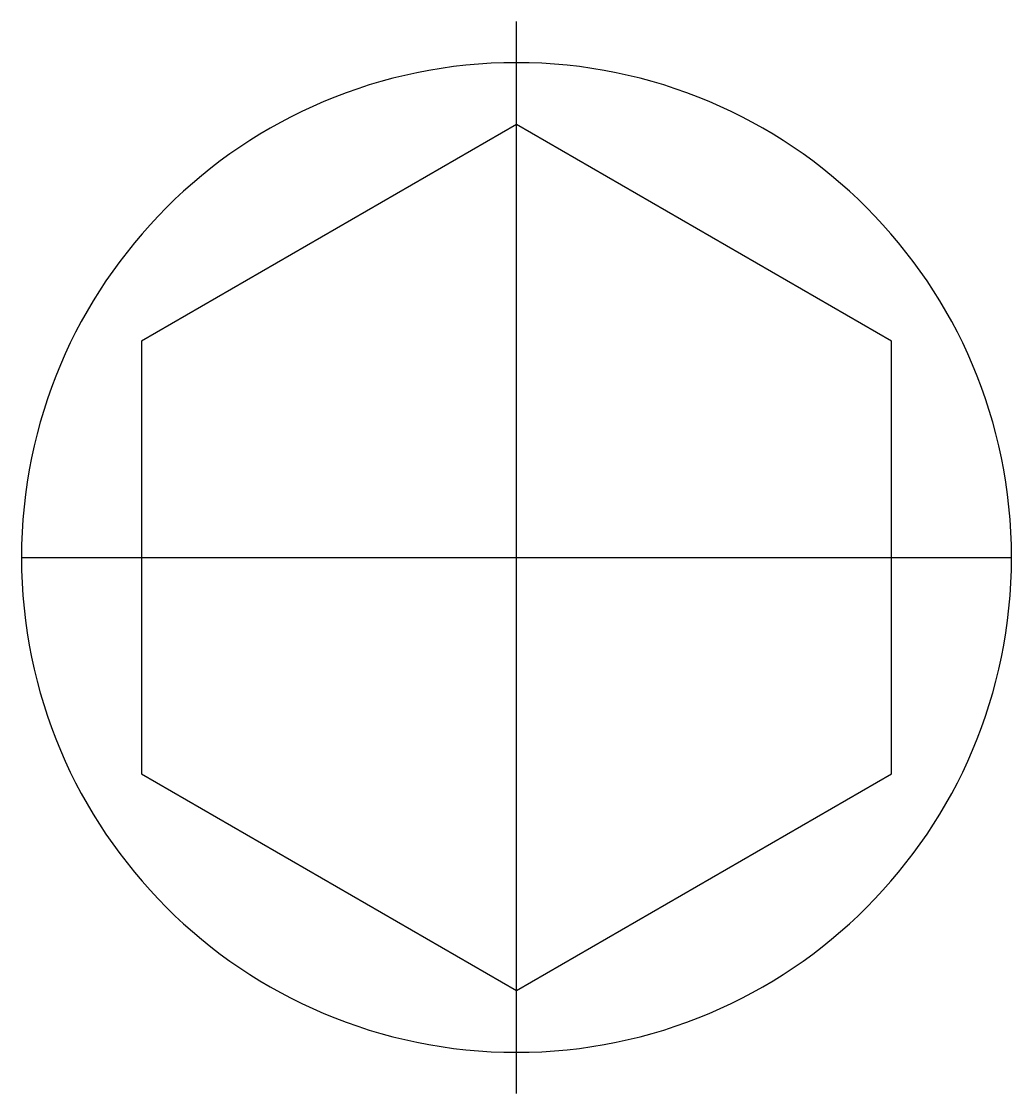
# Model space of a CAD drawing. Extents: x -12 to 12, y -13 to 13.
import ezdxf

# ---------------------------------------------------------------- set-up
doc = ezdxf.new("R2010")
doc.units = 0
doc.layers.get('0').update_dxf_attribs({"linetype": 'CONTINUOUS'})

msp = doc.modelspace()

# ---------------------------------------------------------------- linework, layer by layer
at = {"linetype": 'CONTINUOUS'}
for p, q in [((0, -13), (0, 13)), ((0, 10.5), (-9.09, 5.25)), ((0, 10.5), (-9.09, 5.25)), ((9.09, 5.25), (0, 10.5)), ((9.09, 5.25), (0, 10.5)), ((-9.09, 5.25), (-9.09, -5.25)), ((-9.09, 5.25), (-9.09, -5.25)), ((9.09, -5.25), (9.09, 5.25)), ((9.09, -5.25), (9.09, 5.25)), ((-12, 0), (12, 0)), ((-9.09, -5.25), (0, -10.5)), ((-9.09, -5.25), (0, -10.5)), ((0, -10.5), (9.09, -5.25)), ((0, -10.5), (9.09, -5.25))]:
    msp.add_line(p, q, dxfattribs=at)
for start, end in [(0, 180), (180, 0)]:
    msp.add_arc((0, 0), 12, start, end, dxfattribs=at)

doc.saveas('drawing.dxf')
